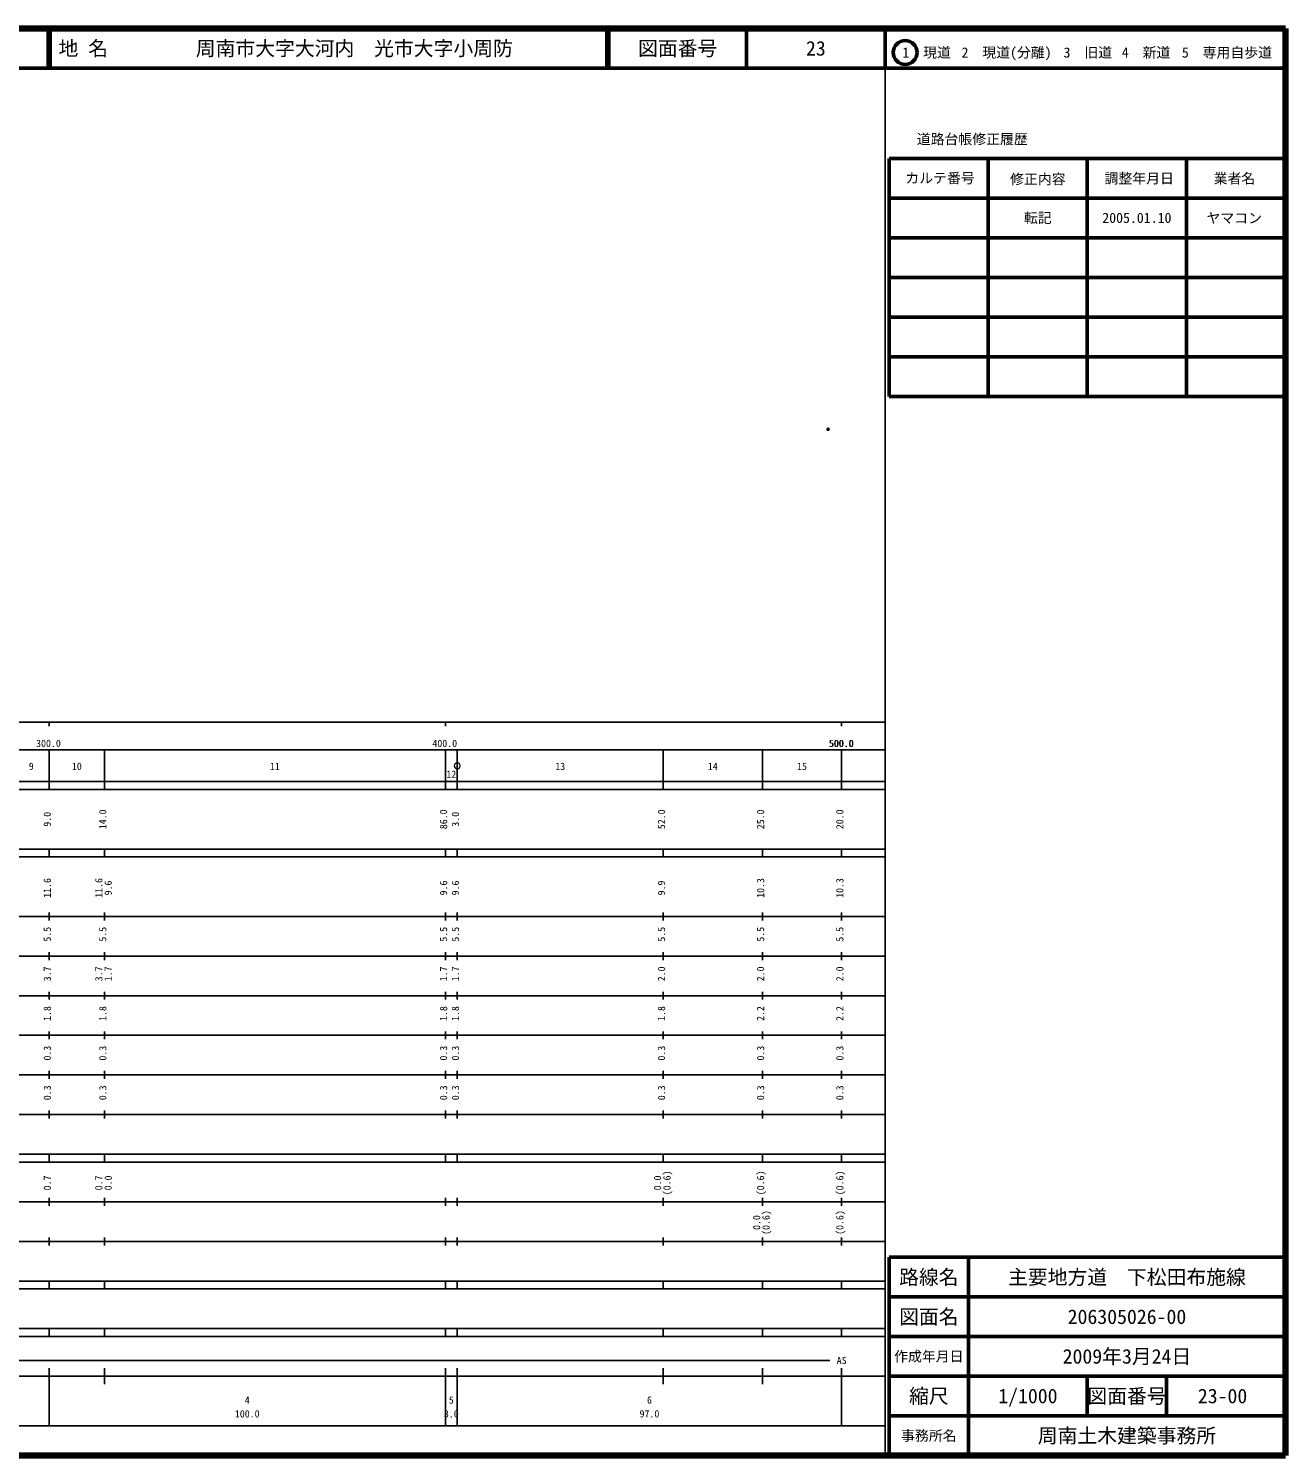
# Model space of a CAD drawing. Units: millimetres on the paper. Extents: x 40 to 680, y 20 to 380.
# Drawn here: x 362.8 to 680, y 20 to 380 of the extents above; entities that cross this region are included whole.
import ezdxf
from ezdxf.enums import TextEntityAlignment as Align

# ---------------------------------------------------------------- set-up
doc = ezdxf.new("R2010")
doc.units = ezdxf.units.MM
doc.header["$PDMODE"] = 32
doc.header["$PDSIZE"] = 0.5
doc.layers.add('M-OTRS', color=6, linetype='Continuous')
doc.layers.add('M-TTL-TXT', color=7, linetype='Continuous')
for name, color, linetype, lineweight in [('M-TTL', 2, 'Continuous', 140), ('M-TTL-BAND', 7, 'Continuous', 25), ('M-TTL-FRAM', 2, 'Continuous', 50), ('M-TTL-LINE', 7, 'Continuous', 50)]:
    doc.layers.add(name, color=color, linetype=linetype, lineweight=lineweight)
doc.styles.add('ＭＳ ゴシック', font='')
doc.styles.get('ＭＳ ゴシック').set_extended_font_data('MS Gothic')

msp = doc.modelspace()

# ---------------------------------------------------------------- linework, layer by layer
at = {"layer": 'M-OTRS'}
msp.add_point((564.56, 278.887), dxfattribs=at)
at = {"layer": 'M-TTL'}
for p, q in [((680, 380), (40, 380)), ((680, 20), (680, 380)), ((40, 20), (680, 20))]:
    msp.add_line(p, q, dxfattribs=at)
at = {"layer": 'M-TTL-BAND'}
for p, q in [((579, 20), (579, 370)), ((40, 205), (579, 205)), ((368, 205), (368, 204)), ((468, 205), (468, 204)), ((568, 205), (568, 204)), ((68, 198), (579, 198)), ((368, 188), (368, 198)), ((382, 188), (382, 198)), ((468, 188), (468, 198)), ((471, 188), (471, 198)), ((523, 188), (523, 198)), ((548, 188), (548, 198)), ((568, 188), (568, 198)), ((40, 190), (579, 190)), ((40, 188), (579, 188)), ((40, 173), (579, 173)), ((368, 171), (368, 173)), ((382, 171), (382, 173)), ((468, 171), (468, 173)), ((471, 171), (471, 173)), ((523, 171), (523, 173)), ((548, 171), (548, 173)), ((568, 171), (568, 173)), ((40, 171), (579, 171)), ((40, 156), (579, 156)), ((368, 155), (368, 157)), ((382, 155), (382, 157)), ((468, 155), (468, 157)), ((471, 155), (471, 157)), ((523, 155), (523, 157)), ((548, 155), (548, 157)), ((568, 155), (568, 157)), ((46, 146), (579, 146)), ((368, 145), (368, 147)), ((382, 145), (382, 147)), ((468, 145), (468, 147)), ((471, 145), (471, 147)), ((523, 145), (523, 147)), ((548, 145), (548, 147)), ((568, 145), (568, 147)), ((368, 135), (368, 137)), ((382, 135), (382, 137)), ((468, 135), (468, 137)), ((471, 135), (471, 137)), ((523, 135), (523, 137)), ((548, 135), (548, 137)), ((568, 135), (568, 137)), ((52, 136), (579, 136)), ((46, 126), (579, 126)), ((368, 125), (368, 127)), ((382, 125), (382, 127)), ((468, 125), (468, 127)), ((471, 125), (471, 127)), ((523, 125), (523, 127)), ((548, 125), (548, 127)), ((568, 125), (568, 127)), ((52, 116), (579, 116)), ((368, 115), (368, 117)), ((382, 115), (382, 117)), ((468, 115), (468, 117)), ((471, 115), (471, 117)), ((523, 115), (523, 117)), ((548, 115), (548, 117)), ((568, 115), (568, 117)), ((46, 106), (579, 106)), ((368, 105), (368, 107)), ((382, 105), (382, 107)), ((468, 105), (468, 107)), ((471, 105), (471, 107)), ((523, 105), (523, 107)), ((548, 105), (548, 107)), ((568, 105), (568, 107)), ((40, 96), (579, 96)), ((40, 94), (579, 94)), ((368, 94), (368, 96)), ((382, 94), (382, 96)), ((468, 94), (468, 96)), ((471, 94), (471, 96)), ((523, 94), (523, 96)), ((548, 94), (548, 96)), ((568, 94), (568, 96)), ((49, 84), (579, 84)), ((368, 83), (368, 85)), ((382, 83), (382, 85)), ((468, 83), (468, 85)), ((471, 83), (471, 85)), ((523, 83), (523, 85)), ((548, 83), (548, 85)), ((568, 83), (568, 85)), ((40, 74), (579, 74)), ((368, 73), (368, 75)), ((382, 73), (382, 75)), ((468, 73), (468, 75)), ((471, 73), (471, 75)), ((523, 73), (523, 75)), ((548, 73), (548, 75)), ((568, 73), (568, 75)), ((40, 64), (579, 64)), ((40, 62), (579, 62)), ((368, 62), (368, 64)), ((382, 62), (382, 64)), ((468, 62), (468, 64)), ((471, 62), (471, 64)), ((523, 62), (523, 64)), ((548, 62), (548, 64)), ((568, 62), (568, 64)), ((40, 52), (579, 52)), ((368, 50), (368, 52)), ((382, 50), (382, 52)), ((468, 50), (468, 52)), ((471, 50), (471, 52)), ((523, 50), (523, 52)), ((548, 50), (548, 52)), ((568, 50), (568, 52)), ((40, 50), (579, 50)), ((71, 44), (565, 44)), ((40, 40), (579, 40)), ((368, 27.5), (368, 42)), ((382, 38), (382, 42)), ((468, 27.5), (468, 42)), ((471, 27.5), (471, 42)), ((523, 38), (523, 42)), ((548, 38), (548, 42)), ((568, 27.5), (568, 42)), ((68, 27.5), (579, 27.5))]:
    msp.add_line(p, q, dxfattribs=at)
at = {"layer": 'M-TTL-BAND', "lineweight": 13}
msp.add_lwpolyline([(471.75, 194, 1), (470.25, 194, 1)], format="xyb", close=True, dxfattribs=at)
at = {"layer": 'M-TTL-FRAM'}
for p, q in [((580, 347.197), (580, 287.197)), ((580, 347.197), (680, 347.197)), ((580, 287.197), (680, 287.197)), ((680, 70), (580, 70)), ((580, 70), (580, 20))]:
    msp.add_line(p, q, dxfattribs=at)
at = {"layer": 'M-TTL-LINE'}
for p, q in [((367.75, 380), (367.75, 370)), ((368.25, 380), (368.25, 370)), ((508.747, 380), (508.747, 370)), ((509.247, 380), (509.247, 370)), ((543.997, 380), (543.997, 370)), ((579, 380), (579, 370)), ((40, 370), (680, 370)), ((605, 347.197), (605, 287.197)), ((630, 347.197), (630, 287.197)), ((655, 347.197), (655, 287.197)), ((580, 337.197), (680, 337.197)), ((580, 327.197), (680, 327.197)), ((580, 317.197), (680, 317.197)), ((580, 307.197), (680, 307.197)), ((580, 297.197), (680, 297.197)), ((600, 70), (600, 20)), ((680, 60), (580, 60)), ((680, 50), (580, 50)), ((680, 40), (580, 40)), ((630, 40), (630, 30)), ((650, 40), (650, 30)), ((680, 30), (580, 30))]:
    msp.add_line(p, q, dxfattribs=at)
msp.add_circle((584.031, 373.958), 3, dxfattribs=at)

# ---------------------------------------------------------------- texts
at = {"layer": 'M-TTL-BAND', "style": 'ＭＳ ゴシック'}
for s, p in [('300.0', (367.844, 198.195)), ('400.0', (467.844, 198.195)), ('500.0', (567.844, 198.195)), ('500.0', (568, 198.195)), ('9', (363.5, 192.405)), ('10', (375, 192.405)), ('11', (425, 192.405)), ('13', (497, 192.405)), ('14', (535.5, 192.405)), ('15', (558, 192.405)), ('12', (469.5, 190.412)), ('AS', (568, 42.5)), ('4', (418, 32.523)), ('5', (469.5, 32.523)), ('6', (519.5, 32.523)), ('100.0', (418, 29.033)), ('3.0', (469.5, 29.033)), ('97.0', (519.5, 29.033))]:
    msp.add_text(s, height=1.833, dxfattribs=at).set_placement(p, align=Align.BOTTOM_CENTER)
for s, p in [('9.0', (369, 180.5)), ('14.0', (383, 180.5)), ('86.0', (469, 180.5)), ('3.0', (472, 180.5)), ('52.0', (524, 180.5)), ('25.0', (549, 180.5)), ('20.0', (569, 180.5)), ('11.6', (369, 163.174)), ('11.6', (382, 163.174)), ('9.6', (384.37, 163.174)), ('9.6', (469, 163.174)), ('9.6', (472, 163.174)), ('9.9', (524, 163.174)), ('10.3', (549, 163.174)), ('10.3', (569, 163.174)), ('5.5', (369, 151.5)), ('5.5', (383, 151.5)), ('5.5', (469, 151.5)), ('5.5', (472, 151.5)), ('5.5', (524, 151.5)), ('5.5', (549, 151.5)), ('5.5', (569, 151.5)), ('3.7', (369, 141.5)), ('3.7', (382, 141.5)), ('1.7', (384.37, 141.5)), ('1.7', (469, 141.5)), ('1.7', (472, 141.5)), ('2.0', (524, 141.5)), ('2.0', (549, 141.5)), ('2.0', (569, 141.5)), ('1.8', (369, 131.5)), ('1.8', (383, 131.5)), ('1.8', (469, 131.5)), ('1.8', (472, 131.5)), ('1.8', (524, 131.5)), ('2.2', (549, 131.5)), ('2.2', (569, 131.5)), ('0.3', (369, 121.5)), ('0.3', (383, 121.5)), ('0.3', (469, 121.5)), ('0.3', (472, 121.5)), ('0.3', (524, 121.5)), ('0.3', (549, 121.5)), ('0.3', (569, 121.5)), ('0.3', (369, 111.5)), ('0.3', (383, 111.5)), ('0.3', (469, 111.5)), ('0.3', (472, 111.5)), ('0.3', (524, 111.5)), ('0.3', (549, 111.5)), ('0.3', (569, 111.5)), ('0.7', (369, 88.764)), ('0.7', (382, 88.764)), ('0.0', (384.37, 88.764)), ('0.0', (523, 88.764)), ('(0.6)', (525.37, 88.764)), ('(0.6)', (549, 88.764)), ('(0.6)', (569, 88.764)), ('0.0', (548, 78.764)), ('(0.6)', (550.37, 78.764)), ('(0.6)', (569, 78.764))]:
    msp.add_text(s, height=1.833, rotation=90, dxfattribs=at).set_placement(p, align=Align.BOTTOM_CENTER)
at = {"layer": 'M-TTL-TXT', "style": 'ＭＳ ゴシック'}
for s, p in [('地 名', (370.38, 375)), ('周南市大字大河内\u3000光市大字小周防', (405.024, 375))]:
    msp.add_text(s, height=3.666, dxfattribs=at).set_placement(p, align=Align.MIDDLE_LEFT)
for s, height, p in [('図面番号', 3.666, (526.622, 375)), ('23', 3.666, (561.497, 375)), ('1\u3000現道', 2.566, (589.448, 373.958)), ('2\u3000現道(分離)', 2.566, (609.619, 373.958)), ('3\u3000旧道', 2.566, (630.121, 373.958)), ('4\u3000新道', 2.566, (644.824, 373.958)), ('5\u3000専用自歩道', 2.566, (665.228, 373.958)), ('道路台帳修正履歴', 2.566, (600.968, 352.113)), ('カルテ番号', 2.566, (592.839, 342.277)), ('修正内容', 2.566, (617.509, 342.023)), ('調整年月日', 2.566, (643.089, 342.197)), ('業者名', 2.566, (667.134, 342.197)), ('転記', 2.566, (617.5, 332.245)), ('2005.01.10', 2.566, (642.5, 332.245)), ('ヤマコン', 2.566, (667.077, 332.189)), ('路線名', 3.666, (590, 65)), ('路線名', 3.666, (590, 65)), ('主要地方道\u3000下松田布施線', 3.666, (640, 65)), ('図面名', 3.666, (590, 55)), ('図面名', 3.666, (590, 55)), ('206305026-00', 3.666, (640, 55)), ('2009年3月24日', 3.666, (640, 45)), ('作成年月日', 2.566, (590, 45)), ('作成年月日', 2.566, (590, 45)), ('縮尺', 3.666, (590, 35)), ('縮尺', 3.666, (590, 35)), ('1/1000', 3.666, (615, 35)), ('図面番号', 3.666, (640, 35)), ('図面番号', 3.666, (640, 35)), ('23-00', 3.666, (664.125, 35)), ('事務所名', 2.566, (590, 25)), ('事務所名', 2.566, (590, 25)), ('周南土木建築事務所', 3.666, (640, 25))]:
    msp.add_text(s, height=height, dxfattribs=at).set_placement(p, align=Align.MIDDLE_CENTER)

doc.saveas('drawing.dxf')
